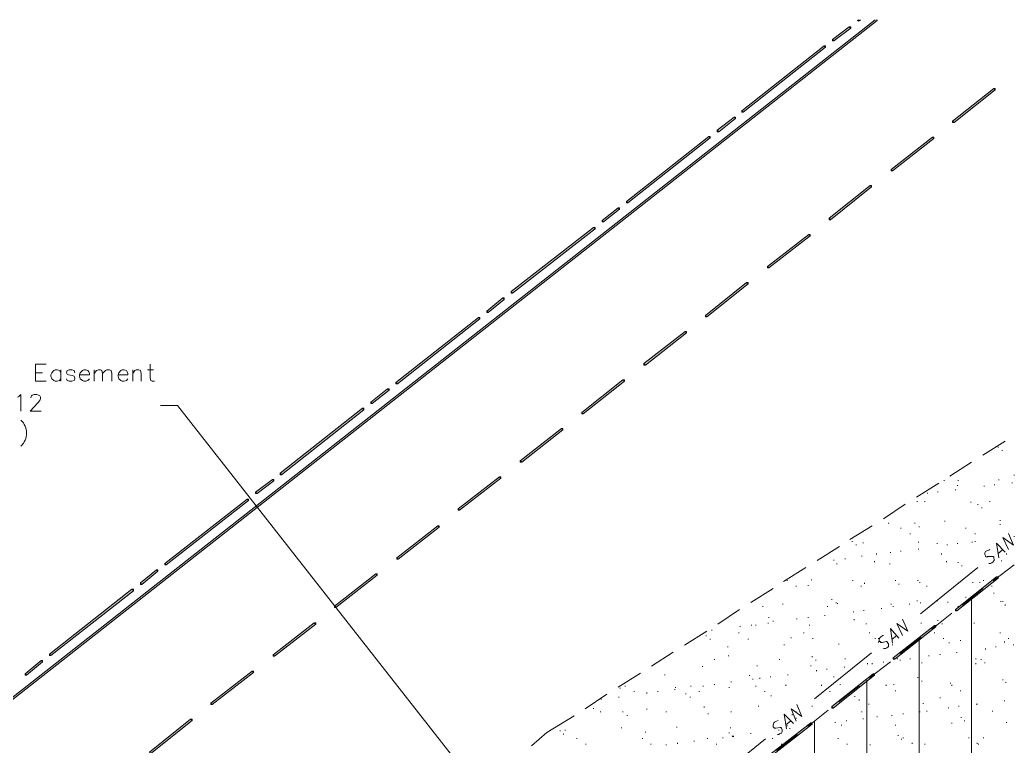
# Model space of a CAD drawing. Header units: inches. Extents: x 10 to 486, y 7 to 426.
# Drawn here: x 211.4 to 306.3, y 356.8 to 426.2 of the extents above; entities that cross this region are included whole.
import ezdxf

# ---------------------------------------------------------------- set-up
doc = ezdxf.new("R2010")
doc.units = ezdxf.units.IN
doc.header["$LTSCALE"] = 3
doc.header["$MEASUREMENT"] = 0
doc.layers.add('PDF_Geometry', color=7, linetype='Continuous', true_color=0x999999)
doc.layers.add('PDF_Solid Fills', color=7, linetype='Continuous')

msp = doc.modelspace()

# ---------------------------------------------------------------- hatches: boundary and pattern name
at = {"layer": 'PDF_Solid Fills', "transparency": 33554559}
for points in [[(290.677, 425.417), (290.61, 425.483), (289.01, 424.283), (289.077, 424.217), (289.143, 424.15), (290.743, 425.35)], [(288.277, 423.617), (288.21, 423.683), (280.343, 417.483), (280.41, 417.417), (280.477, 417.35), (288.343, 423.55)], [(304.477, 419.55), (304.41, 419.617), (300.477, 416.483), (300.543, 416.417), (300.61, 416.35), (304.543, 419.483)], [(279.677, 416.817), (279.61, 416.883), (278.01, 415.617), (278.077, 415.55), (278.143, 415.483), (279.743, 416.75)], [(277.277, 414.95), (277.21, 415.017), (269.343, 408.817), (269.41, 408.75), (269.477, 408.683), (277.343, 414.883)], [(298.61, 414.883), (298.543, 414.95), (294.61, 411.883), (294.677, 411.817), (294.743, 411.75), (298.677, 414.817)], [(292.677, 410.283), (292.61, 410.35), (288.677, 407.217), (288.743, 407.15), (288.81, 407.083), (292.743, 410.217)], [(268.61, 408.15), (268.543, 408.217), (267.01, 407.017), (267.077, 406.95), (267.143, 406.883), (268.677, 408.083)], [(266.277, 406.283), (266.21, 406.35), (258.343, 400.217), (258.41, 400.15), (258.477, 400.083), (266.343, 406.217)], [(286.81, 405.617), (286.743, 405.683), (282.81, 402.617), (282.877, 402.55), (282.943, 402.483), (286.877, 405.55)], [(280.877, 401.017), (280.81, 401.083), (276.877, 397.95), (276.943, 397.883), (277.01, 397.817), (280.943, 400.95)], [(257.61, 399.55), (257.543, 399.617), (256.01, 398.35), (256.077, 398.283), (256.143, 398.217), (257.677, 399.483)], [(255.277, 397.683), (255.21, 397.75), (247.343, 391.55), (247.41, 391.483), (247.477, 391.417), (255.343, 397.617)], [(275.01, 396.35), (274.943, 396.417), (271.01, 393.35), (271.077, 393.283), (271.143, 393.217), (275.077, 396.283)], [(269.077, 391.75), (269.01, 391.817), (265.077, 388.683), (265.143, 388.617), (265.21, 388.55), (269.143, 391.683)], [(246.61, 390.883), (246.543, 390.95), (244.943, 389.683), (245.01, 389.617), (245.077, 389.55), (246.677, 390.817)], [(244.21, 389.017), (244.143, 389.083), (236.277, 382.883), (236.343, 382.817), (236.41, 382.75), (244.277, 388.95)], [(263.21, 387.083), (263.143, 387.15), (259.21, 384.083), (259.277, 384.017), (259.343, 383.95), (263.277, 387.017)], [(257.277, 382.483), (257.21, 382.55), (253.277, 379.483), (253.343, 379.417), (253.41, 379.35), (257.343, 382.417)], [(235.61, 382.217), (235.543, 382.283), (233.943, 381.083), (234.01, 381.017), (234.077, 380.95), (235.677, 382.15)], [(233.21, 380.35), (233.143, 380.417), (225.277, 374.283), (225.343, 374.217), (225.41, 374.15), (233.277, 380.283)], [(251.41, 377.817), (251.343, 377.883), (247.41, 374.817), (247.477, 374.75), (247.543, 374.683), (251.477, 377.75)], [(224.543, 373.617), (224.477, 373.683), (222.943, 372.417), (223.01, 372.35), (223.077, 372.283), (224.61, 373.55)], [(245.477, 373.217), (245.41, 373.283), (241.477, 370.217), (241.543, 370.15), (241.61, 370.083), (245.543, 373.15)], [(300.81, 369.817), (300.877, 369.75), (304.81, 372.883), (304.743, 372.95), (304.677, 373.017), (300.743, 369.883)], [(222.21, 371.75), (222.143, 371.817), (214.277, 365.617), (214.343, 365.55), (214.41, 365.483), (222.277, 371.683)], [(239.61, 368.55), (239.543, 368.617), (235.61, 365.55), (235.677, 365.483), (235.743, 365.417), (239.677, 368.483)], [(294.877, 365.217), (294.943, 365.15), (298.877, 368.217), (298.81, 368.283), (298.743, 368.35), (294.81, 365.283)], [(213.61, 364.883), (213.543, 364.95), (213.477, 365.017), (211.943, 363.75), (212.01, 363.683), (212.077, 363.617)], [(233.677, 363.95), (233.61, 364.017), (229.677, 360.95), (229.743, 360.883), (229.81, 360.817), (233.743, 363.883)], [(289.01, 360.55), (289.077, 360.483), (293.01, 363.617), (292.943, 363.683), (292.877, 363.75), (288.943, 360.617)], [(227.81, 359.35), (227.743, 359.417), (223.81, 356.283), (223.877, 356.217), (223.943, 356.15), (227.877, 359.283)], [(283.077, 355.95), (283.143, 355.883), (287.077, 358.95), (287.01, 359.017), (286.943, 359.083), (283.01, 356.017)]]:
    msp.add_hatch(color=256, dxfattribs=at).paths.add_polyline_path(points)

# ---------------------------------------------------------------- linework, layer by layer
at = {"layer": 'PDF_Geometry', "lineweight": 5}
for points in [[(293.077, 426.15), (116.943, 287.883), (117.01, 287.817), (117.077, 287.75), (293.277, 426.083), (293.21, 426.15)], [(293.277, 426.15), (293.277, 426.083)]]:
    msp.add_lwpolyline(points, dxfattribs=at)
at = {"layer": 'PDF_Geometry', "color": 7, "lineweight": 5}
for points in [[(291.477, 426.017), (291.41, 426.083), (291.477, 426.15), (291.477, 426.017), (291.61, 426.083)], [(291.677, 426.15), (291.61, 426.083), (291.61, 426.15)], [(290.61, 425.483), (290.743, 425.483), (290.743, 425.35)], [(289.143, 424.15), (289.01, 424.15), (289.01, 424.283)], [(288.21, 423.683), (288.343, 423.683), (288.343, 423.55)], [(304.41, 419.617), (304.543, 419.617), (304.543, 419.483)], [(279.61, 416.883), (279.743, 416.883), (279.743, 416.75)], [(280.477, 417.35), (280.343, 417.35), (280.343, 417.483)], [(300.61, 416.35), (300.477, 416.35), (300.477, 416.483)], [(277.21, 415.017), (277.343, 415.017), (277.343, 414.883)], [(278.143, 415.483), (278.01, 415.483), (278.01, 415.617)], [(298.543, 414.95), (298.677, 414.95), (298.677, 414.817)], [(294.743, 411.75), (294.61, 411.75), (294.61, 411.883)], [(292.61, 410.35), (292.743, 410.35), (292.743, 410.217)], [(268.543, 408.217), (268.677, 408.217), (268.677, 408.083)], [(269.477, 408.683), (269.343, 408.683), (269.343, 408.817)], [(288.81, 407.083), (288.677, 407.083), (288.677, 407.217)], [(266.21, 406.35), (266.343, 406.35), (266.343, 406.217)], [(267.143, 406.883), (267.01, 406.883), (267.01, 407.017)], [(286.743, 405.683), (286.877, 405.683), (286.877, 405.55)], [(282.943, 402.483), (282.81, 402.483), (282.81, 402.617)], [(280.81, 401.083), (280.943, 401.083), (280.943, 400.95)], [(257.543, 399.617), (257.677, 399.617), (257.677, 399.483)], [(258.477, 400.083), (258.343, 400.083), (258.343, 400.217)], [(255.21, 397.75), (255.343, 397.75), (255.343, 397.617)], [(256.143, 398.217), (256.01, 398.217), (256.01, 398.35)], [(277.01, 397.817), (276.877, 397.817), (276.877, 397.95)], [(274.943, 396.417), (275.077, 396.417), (275.077, 396.283)], [(271.143, 393.217), (271.01, 393.217), (271.01, 393.35)], [(247.477, 391.417), (247.343, 391.417), (247.343, 391.55)], [(269.01, 391.817), (269.143, 391.817), (269.143, 391.683)], [(246.543, 390.95), (246.677, 390.95), (246.677, 390.817)], [(245.077, 389.55), (244.943, 389.55), (244.943, 389.683)], [(244.143, 389.083), (244.277, 389.083), (244.277, 388.95)], [(265.21, 388.55), (265.077, 388.55), (265.077, 388.683)], [(263.143, 387.15), (263.277, 387.15), (263.277, 387.017)], [(259.343, 383.95), (259.21, 383.95), (259.21, 384.083)], [(236.41, 382.75), (236.277, 382.75), (236.277, 382.883)], [(257.21, 382.55), (257.343, 382.55), (257.343, 382.417)], [(235.543, 382.283), (235.677, 382.283), (235.677, 382.15)], [(234.077, 380.95), (233.943, 380.95), (233.943, 381.083)], [(233.143, 380.417), (233.277, 380.417), (233.277, 380.283)], [(253.41, 379.35), (253.277, 379.35), (253.277, 379.483)], [(251.343, 377.883), (251.477, 377.883), (251.477, 377.75)], [(225.41, 374.15), (225.277, 374.15), (225.277, 374.283)], [(247.543, 374.683), (247.41, 374.683), (247.41, 374.817)], [(224.477, 373.683), (224.61, 373.683), (224.61, 373.55)], [(245.41, 373.283), (245.543, 373.283), (245.543, 373.15)], [(304.677, 373.017), (304.81, 373.017), (304.81, 372.883)], [(223.077, 372.283), (222.943, 372.283), (222.943, 372.417)], [(222.143, 371.817), (222.277, 371.817), (222.277, 371.683)], [(241.61, 370.083), (241.477, 370.083), (241.477, 370.217)], [(300.877, 369.75), (300.743, 369.75), (300.743, 369.883)], [(239.543, 368.617), (239.677, 368.617), (239.677, 368.483)], [(298.743, 368.35), (298.877, 368.35), (298.877, 368.217)], [(214.41, 365.483), (214.277, 365.483), (214.277, 365.617)], [(235.743, 365.417), (235.61, 365.417), (235.61, 365.55)], [(213.477, 365.017), (213.61, 365.017), (213.61, 364.883)], [(294.943, 365.15), (294.81, 365.15), (294.81, 365.283)], [(212.077, 363.617), (211.943, 363.617), (211.943, 363.75)], [(233.61, 364.017), (233.743, 364.017), (233.743, 363.883)], [(292.877, 363.75), (293.01, 363.75), (293.01, 363.617)], [(229.81, 360.817), (229.677, 360.817), (229.677, 360.95)], [(289.077, 360.483), (288.943, 360.483), (288.943, 360.617)], [(227.743, 359.417), (227.877, 359.417), (227.877, 359.283)], [(286.943, 359.083), (287.077, 359.083), (287.077, 358.95)]]:
    msp.add_lwpolyline(points, dxfattribs=at)
for points in [[(290.677, 425.417), (290.61, 425.483), (289.01, 424.283), (289.077, 424.217), (289.143, 424.15), (290.743, 425.35)], [(288.277, 423.617), (288.21, 423.683), (280.343, 417.483), (280.41, 417.417), (280.477, 417.35), (288.343, 423.55)], [(304.477, 419.55), (304.41, 419.617), (300.477, 416.483), (300.543, 416.417), (300.61, 416.35), (304.543, 419.483)], [(279.677, 416.817), (279.61, 416.883), (278.01, 415.617), (278.077, 415.55), (278.143, 415.483), (279.743, 416.75)], [(277.277, 414.95), (277.21, 415.017), (269.343, 408.817), (269.41, 408.75), (269.477, 408.683), (277.343, 414.883)], [(298.61, 414.883), (298.543, 414.95), (294.61, 411.883), (294.677, 411.817), (294.743, 411.75), (298.677, 414.817)], [(292.677, 410.283), (292.61, 410.35), (288.677, 407.217), (288.743, 407.15), (288.81, 407.083), (292.743, 410.217)], [(268.61, 408.15), (268.543, 408.217), (267.01, 407.017), (267.077, 406.95), (267.143, 406.883), (268.677, 408.083)], [(266.277, 406.283), (266.21, 406.35), (258.343, 400.217), (258.41, 400.15), (258.477, 400.083), (266.343, 406.217)], [(286.81, 405.617), (286.743, 405.683), (282.81, 402.617), (282.877, 402.55), (282.943, 402.483), (286.877, 405.55)], [(280.877, 401.017), (280.81, 401.083), (276.877, 397.95), (276.943, 397.883), (277.01, 397.817), (280.943, 400.95)], [(257.61, 399.55), (257.543, 399.617), (256.01, 398.35), (256.077, 398.283), (256.143, 398.217), (257.677, 399.483)], [(255.277, 397.683), (255.21, 397.75), (247.343, 391.55), (247.41, 391.483), (247.477, 391.417), (255.343, 397.617)], [(275.01, 396.35), (274.943, 396.417), (271.01, 393.35), (271.077, 393.283), (271.143, 393.217), (275.077, 396.283)], [(269.077, 391.75), (269.01, 391.817), (265.077, 388.683), (265.143, 388.617), (265.21, 388.55), (269.143, 391.683)], [(246.61, 390.883), (246.543, 390.95), (244.943, 389.683), (245.01, 389.617), (245.077, 389.55), (246.677, 390.817)], [(244.21, 389.017), (244.143, 389.083), (236.277, 382.883), (236.343, 382.817), (236.41, 382.75), (244.277, 388.95)], [(263.21, 387.083), (263.143, 387.15), (259.21, 384.083), (259.277, 384.017), (259.343, 383.95), (263.277, 387.017)], [(257.277, 382.483), (257.21, 382.55), (253.277, 379.483), (253.343, 379.417), (253.41, 379.35), (257.343, 382.417)], [(235.61, 382.217), (235.543, 382.283), (233.943, 381.083), (234.01, 381.017), (234.077, 380.95), (235.677, 382.15)], [(233.21, 380.35), (233.143, 380.417), (225.277, 374.283), (225.343, 374.217), (225.41, 374.15), (233.277, 380.283)], [(251.41, 377.817), (251.343, 377.883), (247.41, 374.817), (247.477, 374.75), (247.543, 374.683), (251.477, 377.75)], [(224.543, 373.617), (224.477, 373.683), (222.943, 372.417), (223.01, 372.35), (223.077, 372.283), (224.61, 373.55)], [(245.477, 373.217), (245.41, 373.283), (241.477, 370.217), (241.543, 370.15), (241.61, 370.083), (245.543, 373.15)], [(300.81, 369.817), (300.877, 369.75), (304.81, 372.883), (304.743, 372.95), (304.677, 373.017), (300.743, 369.883)], [(222.21, 371.75), (222.143, 371.817), (214.277, 365.617), (214.343, 365.55), (214.41, 365.483), (222.277, 371.683)], [(239.61, 368.55), (239.543, 368.617), (235.61, 365.55), (235.677, 365.483), (235.743, 365.417), (239.677, 368.483)], [(294.877, 365.217), (294.943, 365.15), (298.877, 368.217), (298.81, 368.283), (298.743, 368.35), (294.81, 365.283)], [(213.543, 364.95), (213.477, 365.017), (211.943, 363.75), (212.01, 363.683), (212.077, 363.617), (213.61, 364.883)], [(233.677, 363.95), (233.61, 364.017), (229.677, 360.95), (229.743, 360.883), (229.81, 360.817), (233.743, 363.883)], [(289.01, 360.55), (289.077, 360.483), (293.01, 363.617), (292.943, 363.683), (292.877, 363.75), (288.943, 360.617)], [(227.81, 359.35), (227.743, 359.417), (223.81, 356.283), (223.877, 356.217), (223.943, 356.15), (227.877, 359.283)], [(283.077, 355.95), (283.143, 355.883), (287.077, 358.95), (287.01, 359.017), (286.943, 359.083), (283.01, 356.017)]]:
    msp.add_lwpolyline(points, close=True, dxfattribs=at)
at = {"layer": 'PDF_Geometry', "color": 7, "lineweight": 13}
for points in [[(213.943, 391.683), (212.943, 391.683), (212.943, 393.283), (213.943, 393.283)], [(223.877, 393.283), (223.877, 391.95), (223.943, 391.75), (224.077, 391.683), (224.277, 391.683)], [(212.943, 392.483), (213.61, 392.483)], [(215.343, 392.483), (215.21, 392.683), (215.01, 392.75), (214.81, 392.75), (214.677, 392.683), (214.477, 392.483), (214.41, 392.283), (214.41, 392.15), (214.477, 391.883), (214.677, 391.75), (214.81, 391.683), (215.01, 391.683), (215.21, 391.75), (215.343, 391.883)], [(215.343, 392.75), (215.343, 391.683)], [(216.677, 392.483), (216.61, 392.683), (216.41, 392.75), (216.143, 392.75), (215.943, 392.683), (215.877, 392.483), (215.943, 392.35), (216.077, 392.283), (216.477, 392.217), (216.61, 392.15), (216.677, 391.95), (216.677, 391.883), (216.61, 391.75), (216.41, 391.683), (216.143, 391.683), (215.943, 391.75), (215.877, 391.883)], [(217.143, 392.283), (218.077, 392.283), (218.077, 392.417), (218.01, 392.55), (217.943, 392.683), (217.743, 392.75), (217.543, 392.75), (217.41, 392.683), (217.21, 392.483), (217.143, 392.283), (217.143, 392.15), (217.21, 391.883), (217.41, 391.75), (217.543, 391.683), (217.743, 391.683), (217.943, 391.75), (218.077, 391.883)], [(218.543, 391.683), (218.543, 392.75)], [(218.543, 392.417), (218.743, 392.683), (218.943, 392.75), (219.143, 392.75), (219.277, 392.683), (219.343, 392.417), (219.343, 391.683)], [(219.343, 392.417), (219.61, 392.683), (219.743, 392.75), (220.01, 392.75), (220.143, 392.683), (220.21, 392.417), (220.21, 391.683)], [(220.81, 392.283), (221.743, 392.283), (221.743, 392.417), (221.677, 392.55), (221.61, 392.683), (221.41, 392.75), (221.21, 392.75), (221.077, 392.683), (220.877, 392.483), (220.81, 392.283), (220.81, 392.15), (220.877, 391.883), (221.077, 391.75), (221.21, 391.683), (221.41, 391.683), (221.61, 391.75), (221.743, 391.883)], [(222.21, 391.683), (222.21, 392.75)], [(222.21, 392.417), (222.41, 392.683), (222.543, 392.75), (222.81, 392.75), (222.943, 392.683), (223.01, 392.417), (223.01, 391.683)], [(223.61, 392.75), (224.21, 392.75)], [(211.21, 390.15), (211.343, 390.217), (211.543, 390.417), (211.543, 388.817)], [(212.477, 390.083), (212.477, 390.15), (212.543, 390.283), (212.61, 390.35), (212.81, 390.417), (213.077, 390.417), (213.21, 390.35), (213.343, 390.283), (213.41, 390.15), (213.41, 390.017), (213.343, 389.817), (213.143, 389.617), (212.41, 388.817), (213.477, 388.817)], [(264.277, 341.15), (226.477, 389.35), (224.877, 389.35)], [(306.343, 374.15), (304.343, 372.617)], [(303.343, 371.883), (301.41, 370.283)], [(300.41, 369.55), (298.477, 368.017)], [(297.477, 367.217), (295.477, 365.683)], [(294.543, 364.883), (292.543, 363.35)], [(291.543, 362.617), (289.61, 361.083)], [(288.61, 360.283), (286.677, 358.75)], [(285.677, 357.95), (283.677, 356.417)]]:
    msp.add_lwpolyline(points, dxfattribs=at)
at = {"layer": 'PDF_Geometry', "lineweight": 13}
for points in [[(305.477, 385.95), (303.343, 384.617)], [(304.81, 385.417), (304.81, 385.35)], [(305.21, 385.083), (305.21, 385.017)], [(302.277, 383.95), (300.21, 382.617)], [(306.343, 382.75), (306.343, 382.683)], [(299.143, 381.95), (297.01, 380.617)], [(299.677, 382.217), (299.677, 382.15)], [(300.943, 381.75), (300.943, 381.683)], [(301.01, 382.217), (301.01, 382.15)], [(303.477, 381.683), (303.477, 381.617)], [(304.477, 381.817), (304.477, 381.75)], [(304.877, 382.283), (304.877, 382.217)], [(306.143, 382.017), (306.143, 381.95)], [(298.077, 381.017), (298.077, 380.95)], [(299.077, 381.15), (299.077, 381.083)], [(300.743, 381.35), (300.743, 381.283)], [(295.943, 379.95), (293.877, 378.55)], [(297.077, 380.217), (297.077, 380.15)], [(297.81, 380.217), (297.81, 380.15)], [(302.21, 380.15), (302.21, 380.083)], [(302.877, 379.95), (302.877, 379.883)], [(303.277, 379.617), (303.277, 379.55)], [(304.01, 380.217), (304.01, 380.15)], [(292.81, 377.883), (290.677, 376.55)], [(294.343, 378.15), (294.343, 378.083)], [(296.877, 378.15), (296.877, 378.083)], [(297.277, 377.817), (297.277, 377.75)], [(299.743, 378.35), (299.743, 378.283)], [(305.01, 378.417), (305.01, 378.35)], [(305.01, 378.017), (305.01, 377.95)], [(295.543, 377.683), (295.543, 377.617)], [(296.41, 377.15), (296.41, 377.083)], [(301.743, 377.683), (301.743, 377.617)], [(302.61, 377.15), (302.61, 377.083)], [(305.81, 375.617), (305.277, 376.75), (306.277, 376.017), (305.81, 377.15)], [(306.343, 376.883), (306.343, 376.817)], [(289.677, 375.883), (287.543, 374.55)], [(290.877, 376.417), (290.877, 376.35)], [(291.277, 376.083), (291.277, 376.017)], [(291.943, 376.283), (291.943, 376.217)], [(297.21, 376.35), (297.21, 376.283)], [(299.01, 376.217), (299.01, 376.15)], [(299.943, 376.083), (299.943, 376.017)], [(300.943, 376.217), (300.943, 376.15)], [(302.343, 376.35), (302.343, 376.283)], [(302.61, 376.417), (302.61, 376.35)], [(304.877, 374.817), (304.677, 376.217), (305.477, 375.35)], [(305.277, 376.75), (305.277, 376.683)], [(291.81, 375.017), (291.81, 374.95)], [(293.21, 375.217), (293.21, 375.15)], [(294.543, 375.35), (294.543, 375.283)], [(295.543, 375.483), (295.543, 375.417)], [(297.21, 375.683), (297.21, 375.617)], [(299.41, 375.217), (299.41, 375.15)], [(303.943, 374.283), (304.077, 374.283), (304.21, 374.35), (304.277, 374.417), (304.343, 374.417), (304.41, 374.55), (304.477, 374.617), (304.41, 374.75), (304.41, 374.883), (304.343, 374.95), (303.81, 374.95), (303.743, 374.883), (303.61, 374.95), (303.61, 375.017), (303.543, 375.15), (303.543, 375.283), (303.61, 375.417), (303.743, 375.483), (303.943, 375.55), (304.01, 375.617)], [(305.21, 375.55), (304.81, 375.217)], [(305.61, 375.217), (305.61, 375.15)], [(289.143, 374.617), (289.143, 374.55)], [(289.41, 374.283), (289.41, 374.217)], [(290.21, 374.75), (290.21, 374.683)], [(293.01, 374.483), (293.01, 374.417)], [(294.477, 374.283), (294.477, 374.217)], [(299.877, 374.483), (299.877, 374.417)], [(301.01, 374.417), (301.01, 374.35)], [(301.343, 374.083), (301.343, 374.017)], [(305.143, 374.55), (305.143, 374.483)], [(286.477, 373.883), (284.343, 372.55)], [(297.41, 369.483), (302.877, 373.883)], [(284.677, 372.683), (284.677, 372.617)], [(285.543, 372.15), (285.543, 372.083)], [(286.677, 372.217), (286.677, 372.15)], [(287.01, 372.75), (287.01, 372.683)], [(290.943, 372.683), (290.943, 372.617)], [(291.743, 372.15), (291.743, 372.083)], [(292.077, 372.417), (292.077, 372.35)], [(295.01, 372.683), (295.01, 372.617)], [(295.343, 372.35), (295.343, 372.283)], [(297.143, 372.683), (297.143, 372.617)], [(297.343, 372.483), (297.343, 372.417)], [(298.01, 372.15), (298.01, 372.083)], [(302.41, 372.483), (302.41, 372.417)], [(303.077, 372.483), (303.077, 372.417)], [(303.41, 372.683), (303.41, 372.617)], [(304.21, 372.15), (304.21, 372.083)], [(283.343, 371.883), (281.21, 370.55)], [(301.743, 371.083), (301.743, 371.017)], [(302.81, 371.283), (302.81, 371.217)], [(304.41, 371.483), (304.41, 371.417)], [(282.343, 370.217), (282.343, 370.15)], [(284.277, 370.417), (284.277, 370.35)], [(288.543, 370.217), (288.543, 370.15)], [(288.943, 370.883), (288.943, 370.817)], [(289.343, 370.55), (289.343, 370.483)], [(289.477, 370.483), (289.477, 370.417)], [(294.61, 370.417), (294.61, 370.35)], [(294.81, 370.217), (294.81, 370.15)], [(296.343, 370.417), (296.343, 370.35)], [(297.077, 370.75), (297.077, 370.683)], [(297.41, 370.55), (297.41, 370.483)], [(299.01, 370.75), (299.01, 370.683)], [(300.01, 370.617), (300.01, 370.55)], [(301.01, 370.217), (301.01, 370.15)], [(305.077, 370.683), (305.077, 370.617)], [(305.277, 370.683), (305.277, 370.617)], [(305.477, 370.35), (305.477, 370.283)], [(280.143, 369.883), (278.077, 368.483)], [(288.277, 369.35), (288.277, 369.283)], [(291.01, 369.683), (291.01, 369.617)], [(292.01, 369.817), (292.01, 369.75)], [(293.677, 370.017), (293.677, 369.95)], [(280.21, 368.283), (280.21, 368.217)], [(281.277, 368.417), (281.277, 368.35)], [(281.677, 368.417), (281.677, 368.35)], [(282.877, 368.617), (282.877, 368.55)], [(282.943, 369.15), (282.943, 369.083)], [(283.343, 368.817), (283.343, 368.75)], [(285.61, 369.017), (285.61, 368.95)], [(286.677, 369.15), (286.677, 369.083)], [(286.81, 368.417), (286.81, 368.35)], [(291.077, 368.95), (291.077, 368.883)], [(292.21, 368.55), (292.21, 368.483)], [(295.677, 367.417), (295.143, 368.55), (296.21, 367.817), (295.677, 368.95)], [(297.477, 368.617), (297.477, 368.55)], [(299.077, 368.883), (299.077, 368.817)], [(299.477, 368.55), (299.477, 368.483)], [(302.543, 368.617), (302.543, 368.55)], [(277.01, 367.817), (274.877, 366.483)], [(276.943, 367.417), (276.943, 367.35)], [(277.477, 367.95), (277.477, 367.883)], [(280.077, 367.683), (280.077, 367.617)], [(286.277, 367.683), (286.277, 367.617)], [(292.543, 367.683), (292.543, 367.617)], [(293.877, 366.15), (294.077, 366.15), (294.21, 366.217), (294.277, 366.283), (294.343, 366.35), (294.343, 366.617), (294.277, 366.683), (294.21, 366.817), (294.143, 366.817), (293.743, 366.75), (293.61, 366.75), (293.543, 366.817), (293.477, 366.817), (293.477, 367.083), (293.543, 367.217), (293.61, 367.283), (293.81, 367.417), (293.877, 367.417)], [(294.743, 366.683), (294.543, 368.083), (295.343, 367.15)], [(295.143, 367.417), (294.677, 367.017)], [(298.743, 367.683), (298.743, 367.617)], [(305.01, 367.683), (305.01, 367.617)], [(277.343, 367.083), (277.343, 367.017)], [(279.01, 366.35), (279.01, 366.283)], [(280.943, 367.083), (280.943, 367.017)], [(284.41, 366.55), (284.41, 366.483)], [(285.077, 367.217), (285.077, 367.15)], [(287.143, 367.15), (287.143, 367.083)], [(289.61, 366.617), (289.61, 366.55)], [(293.077, 367.15), (293.077, 367.083)], [(293.41, 367.15), (293.41, 367.083)], [(293.41, 366.817), (293.41, 366.75)], [(294.743, 366.55), (294.743, 366.483)], [(299.61, 367.15), (299.61, 367.083)], [(300.143, 366.75), (300.143, 366.683)], [(301.21, 366.95), (301.21, 366.883)], [(304.61, 366.35), (304.61, 366.283)], [(305.41, 366.817), (305.41, 366.75)], [(305.81, 367.15), (305.81, 367.083)], [(306.277, 366.55), (306.277, 366.483)], [(273.81, 365.817), (271.743, 364.483)], [(279.077, 365.483), (279.077, 365.417)], [(287.077, 365.417), (287.077, 365.35)], [(287.277, 361.35), (292.743, 365.75)], [(298.21, 365.483), (298.21, 365.417)], [(299.277, 365.617), (299.277, 365.55)], [(300.877, 365.817), (300.877, 365.75)], [(303.61, 366.15), (303.61, 366.083)], [(276.61, 364.483), (276.61, 364.417)], [(277.743, 365.15), (277.743, 365.083)], [(281.81, 364.55), (281.81, 364.483)], [(283.943, 365.15), (283.943, 365.083)], [(286.943, 364.55), (286.943, 364.483)], [(287.41, 365.083), (287.41, 365.017)], [(290.143, 364.417), (290.143, 364.35)], [(290.21, 365.217), (290.21, 365.15)], [(292.343, 364.75), (292.343, 364.683)], [(292.81, 364.75), (292.81, 364.683)], [(293.877, 364.883), (293.877, 364.817)], [(295.21, 365.217), (295.21, 365.15)], [(295.477, 365.083), (295.477, 365.017)], [(296.41, 365.217), (296.41, 365.15)], [(297.543, 364.817), (297.543, 364.75)], [(302.677, 365.217), (302.677, 365.15)], [(302.677, 364.75), (302.677, 364.683)], [(303.21, 365.15), (303.21, 365.083)], [(303.543, 364.817), (303.543, 364.75)], [(270.677, 363.817), (268.543, 362.483)], [(273.01, 363.683), (273.01, 363.617)], [(281.077, 363.617), (281.077, 363.55)], [(283.077, 363.483), (283.077, 363.417)], [(284.743, 363.683), (284.743, 363.617)], [(287.477, 364.083), (287.477, 364.017)], [(288.477, 364.217), (288.477, 364.15)], [(289.143, 363.483), (289.143, 363.417)], [(269.21, 362.617), (269.21, 362.55)], [(275.477, 362.617), (275.477, 362.55)], [(276.677, 362.617), (276.677, 362.55)], [(277.743, 362.75), (277.743, 362.683)], [(279.343, 363.017), (279.343, 362.95)], [(281.41, 363.283), (281.41, 363.217)], [(281.677, 362.617), (281.677, 362.55)], [(282.077, 363.35), (282.077, 363.283)], [(284.543, 362.683), (284.543, 362.617)], [(287.943, 362.683), (287.943, 362.617)], [(289.743, 362.75), (289.743, 362.683)], [(294.143, 362.683), (294.143, 362.617)], [(294.877, 362.75), (294.877, 362.683)], [(297.143, 363.417), (297.143, 363.35)], [(297.543, 363.083), (297.543, 363.017)], [(300.277, 362.883), (300.277, 362.817)], [(300.41, 362.683), (300.41, 362.617)], [(305.277, 363.217), (305.277, 363.15)], [(305.543, 362.95), (305.543, 362.883)], [(267.477, 361.817), (265.41, 360.417)], [(268.743, 362.417), (268.743, 362.35)], [(270.077, 362.083), (270.077, 362.017)], [(271.277, 361.95), (271.277, 361.883)], [(272.343, 362.083), (272.343, 362.017)], [(273.943, 362.283), (273.943, 362.217)], [(274.01, 362.483), (274.01, 362.417)], [(275.01, 361.883), (275.01, 361.817)], [(276.277, 362.083), (276.277, 362.017)], [(279.143, 362.483), (279.143, 362.417)], [(282.543, 362.083), (282.543, 362.017)], [(283.143, 361.683), (283.143, 361.617)], [(288.743, 362.083), (288.743, 362.017)], [(291.143, 361.617), (291.143, 361.55)], [(295.01, 362.15), (295.01, 362.083)], [(301.21, 362.15), (301.21, 362.083)], [(266.943, 361.35), (266.943, 361.283)], [(268.61, 361.55), (268.61, 361.483)], [(275.41, 361.55), (275.41, 361.483)], [(281.943, 360.683), (281.943, 360.617)], [(285.543, 359.217), (285.077, 360.417), (286.077, 359.683), (285.61, 360.817)], [(287.077, 360.683), (287.077, 360.617)], [(291.543, 361.283), (291.543, 361.217)], [(292.477, 360.883), (292.477, 360.817)], [(297.677, 360.95), (297.677, 360.883)], [(299.277, 361.483), (299.277, 361.417)], [(301.077, 360.683), (301.077, 360.617)], [(302.743, 360.883), (302.743, 360.817)], [(302.81, 360.883), (302.81, 360.817)], [(305.41, 361.217), (305.41, 361.15)], [(264.343, 359.75), (261.743, 358.15), (260.277, 356.883)], [(266.21, 360.483), (266.21, 360.417)], [(266.877, 360.15), (266.877, 360.083)], [(269.01, 360.15), (269.01, 360.083)], [(269.41, 359.817), (269.41, 359.75)], [(271.277, 360.417), (271.277, 360.35)], [(273.143, 360.15), (273.143, 360.083)], [(276.743, 360.617), (276.743, 360.55)], [(277.143, 359.95), (277.143, 359.883)], [(279.343, 360.15), (279.343, 360.083)], [(284.61, 358.483), (284.41, 359.883), (285.277, 359.017)], [(285.143, 359.883), (285.143, 359.817)], [(285.543, 360.15), (285.543, 360.083)], [(291.81, 360.15), (291.81, 360.083)], [(293.277, 359.683), (293.277, 359.617)], [(294.677, 359.817), (294.677, 359.75)], [(295.743, 359.95), (295.743, 359.883)], [(297.343, 360.15), (297.343, 360.083)], [(298.01, 360.217), (298.01, 360.15)], [(300.077, 360.55), (300.077, 360.483)], [(304.277, 360.217), (304.277, 360.15)], [(283.743, 357.95), (283.877, 357.95), (283.943, 358.017), (284.077, 358.083), (284.143, 358.083), (284.21, 358.217), (284.21, 358.417), (284.143, 358.55), (284.077, 358.617), (284.01, 358.617), (283.61, 358.55), (283.477, 358.55), (283.41, 358.617), (283.343, 358.683), (283.343, 358.883), (283.41, 359.083), (283.477, 359.15), (283.677, 359.217), (283.81, 359.283)], [(285.01, 359.217), (284.543, 358.883)], [(284.677, 358.817), (284.677, 358.75)], [(285.543, 359.55), (285.543, 359.483)], [(286.543, 358.75), (286.543, 358.683)], [(289.277, 359.15), (289.277, 359.083)], [(289.877, 358.883), (289.877, 358.817)], [(290.343, 359.283), (290.343, 359.217)], [(291.943, 359.483), (291.943, 359.417)], [(295.01, 358.883), (295.01, 358.817)], [(300.41, 359.083), (300.41, 359.017)], [(301.277, 359.617), (301.277, 359.55)], [(301.61, 359.283), (301.61, 359.217)], [(305.61, 359.15), (305.61, 359.083)], [(263.01, 358.35), (263.01, 358.283)], [(263.343, 358.017), (263.343, 357.95)], [(263.477, 358.417), (263.477, 358.35)], [(268.877, 358.617), (268.877, 358.55)], [(271.143, 358.217), (271.143, 358.15)], [(274.143, 358.683), (274.143, 358.617)], [(279.143, 358.15), (279.143, 358.083)], [(279.277, 358.617), (279.277, 358.55)], [(279.477, 357.817), (279.477, 357.75)], [(279.543, 357.817), (279.543, 357.75)], [(281.21, 358.083), (281.21, 358.017)], [(283.877, 358.417), (283.877, 358.35)], [(284.943, 358.55), (284.943, 358.483)], [(287.277, 357.95), (287.277, 357.883)], [(295.277, 357.883), (295.277, 357.817)], [(264.61, 357.617), (264.61, 357.55)], [(265.477, 357.083), (265.477, 357.017)], [(270.877, 357.617), (270.877, 357.55)], [(271.677, 357.083), (271.677, 357.017)], [(273.143, 357.017), (273.143, 356.95)], [(274.21, 357.15), (274.21, 357.083)], [(275.81, 357.35), (275.81, 357.283)], [(277.077, 357.617), (277.077, 357.55)], [(277.21, 353.15), (282.61, 357.55)], [(277.943, 357.083), (277.943, 357.017)], [(278.543, 357.683), (278.543, 357.617)], [(283.277, 357.617), (283.277, 357.55)], [(284.143, 357.083), (284.143, 357.017)], [(289.543, 357.617), (289.543, 357.55)], [(290.41, 357.083), (290.41, 357.017)], [(292.61, 357.017), (292.61, 356.95)], [(295.61, 357.55), (295.61, 357.483)], [(295.743, 357.683), (295.743, 357.617)], [(296.61, 357.15), (296.61, 357.083)], [(297.81, 357.083), (297.81, 357.017)], [(302.01, 357.683), (302.01, 357.617)], [(302.81, 357.15), (302.81, 357.083)], [(302.943, 357.083), (302.943, 357.017)], [(303.41, 357.683), (303.41, 357.617)]]:
    msp.add_lwpolyline(points, dxfattribs=at)
at = {"layer": 'PDF_Geometry', "color": 9, "lineweight": 13, "true_color": 0xbbbbbb}
for points in [[(302.277, 345.55), (302.277, 371.017)], [(297.277, 341.683), (297.277, 367.083)], [(292.277, 337.75), (292.277, 363.15)], [(287.277, 333.817), (287.277, 359.217)]]:
    msp.add_lwpolyline(points, dxfattribs=at)
at = {"layer": 'PDF_Geometry', "color": 7, "lineweight": 13}
msp.add_arc((210.41, 386.717), 1.675, 312.58049, 47.41951, dxfattribs=at)
at = {"layer": 'PDF_Solid Fills', "color": 253, "lineweight": 5, "true_color": 0x999999, "transparency": 33554559}
for points in [[(293.077, 426.15), (116.943, 287.883), (117.01, 287.817)], [(293.077, 426.15), (117.01, 287.817), (117.077, 287.75)], [(117.077, 287.75), (293.21, 426.15), (293.077, 426.15)], [(293.277, 426.083), (293.21, 426.15), (117.077, 287.75)], [(293.277, 426.083), (293.21, 426.15), (293.277, 426.15)]]:
    msp.add_solid(points, dxfattribs=at)
at = {"layer": 'PDF_Solid Fills', "lineweight": 5, "transparency": 33554559}
for points in [[(291.477, 426.017), (291.41, 426.083), (291.477, 426.083), (291.477, 426.15)], [(291.61, 426.15), (291.477, 426.017), (291.61, 426.083)], [(291.61, 426.15), (291.477, 426.017), (291.543, 426.15)], [(291.477, 426.017), (291.477, 426.083), (291.543, 426.15)], [(291.543, 426.15), (291.477, 426.083), (291.477, 426.15)], [(290.61, 425.483), (290.743, 425.483), (290.677, 425.417), (290.743, 425.35)], [(289.143, 424.15), (289.01, 424.15), (289.077, 424.217), (289.01, 424.283)], [(288.21, 423.683), (288.343, 423.683), (288.277, 423.617), (288.343, 423.55)], [(304.41, 419.617), (304.543, 419.617), (304.477, 419.55), (304.543, 419.483)], [(279.61, 416.883), (279.743, 416.883), (279.677, 416.817), (279.743, 416.75)], [(280.477, 417.35), (280.343, 417.35), (280.41, 417.417), (280.343, 417.483)], [(300.61, 416.35), (300.477, 416.35), (300.543, 416.417), (300.477, 416.483)], [(277.21, 415.017), (277.343, 415.017), (277.277, 414.95), (277.343, 414.883)], [(278.143, 415.483), (278.01, 415.483), (278.077, 415.55), (278.01, 415.617)], [(298.543, 414.95), (298.677, 414.95), (298.61, 414.883), (298.677, 414.817)], [(294.743, 411.75), (294.61, 411.75), (294.677, 411.817), (294.61, 411.883)], [(292.61, 410.35), (292.743, 410.35), (292.677, 410.283), (292.743, 410.217)], [(268.543, 408.217), (268.677, 408.217), (268.61, 408.15), (268.677, 408.083)], [(269.477, 408.683), (269.343, 408.683), (269.41, 408.75), (269.343, 408.817)], [(288.81, 407.083), (288.677, 407.083), (288.743, 407.15), (288.677, 407.217)], [(266.21, 406.35), (266.343, 406.35), (266.277, 406.283), (266.343, 406.217)], [(267.143, 406.883), (267.01, 406.883), (267.077, 406.95), (267.01, 407.017)], [(286.743, 405.683), (286.877, 405.683), (286.81, 405.617), (286.877, 405.55)], [(282.943, 402.483), (282.81, 402.483), (282.877, 402.55), (282.81, 402.617)], [(280.81, 401.083), (280.943, 401.083), (280.877, 401.017), (280.943, 400.95)], [(257.543, 399.617), (257.677, 399.617), (257.61, 399.55), (257.677, 399.483)], [(258.477, 400.083), (258.343, 400.083), (258.41, 400.15), (258.343, 400.217)], [(255.21, 397.75), (255.343, 397.75), (255.277, 397.683), (255.343, 397.617)], [(256.143, 398.217), (256.01, 398.217), (256.077, 398.283), (256.01, 398.35)], [(277.01, 397.817), (276.877, 397.817), (276.943, 397.883), (276.877, 397.95)], [(274.943, 396.417), (275.077, 396.417), (275.01, 396.35), (275.077, 396.283)], [(271.143, 393.217), (271.01, 393.217), (271.077, 393.283), (271.01, 393.35)], [(247.477, 391.417), (247.343, 391.417), (247.41, 391.483), (247.343, 391.55)], [(269.01, 391.817), (269.143, 391.817), (269.077, 391.75), (269.143, 391.683)], [(246.543, 390.95), (246.677, 390.95), (246.61, 390.883), (246.677, 390.817)], [(245.077, 389.55), (244.943, 389.55), (245.01, 389.617), (244.943, 389.683)], [(244.143, 389.083), (244.277, 389.083), (244.21, 389.017), (244.277, 388.95)], [(265.21, 388.55), (265.077, 388.55), (265.143, 388.617), (265.077, 388.683)], [(263.143, 387.15), (263.277, 387.15), (263.21, 387.083), (263.277, 387.017)], [(259.343, 383.95), (259.21, 383.95), (259.277, 384.017), (259.21, 384.083)], [(236.41, 382.75), (236.277, 382.75), (236.343, 382.817), (236.277, 382.883)], [(257.21, 382.55), (257.343, 382.55), (257.277, 382.483), (257.343, 382.417)], [(235.543, 382.283), (235.677, 382.283), (235.61, 382.217), (235.677, 382.15)], [(234.077, 380.95), (233.943, 380.95), (234.01, 381.017), (233.943, 381.083)], [(233.143, 380.417), (233.277, 380.417), (233.21, 380.35), (233.277, 380.283)], [(253.41, 379.35), (253.277, 379.35), (253.343, 379.417), (253.277, 379.483)], [(251.343, 377.883), (251.477, 377.883), (251.41, 377.817), (251.477, 377.75)], [(225.41, 374.15), (225.277, 374.15), (225.343, 374.217), (225.277, 374.283)], [(247.543, 374.683), (247.41, 374.683), (247.477, 374.75), (247.41, 374.817)], [(224.477, 373.683), (224.61, 373.683), (224.543, 373.617), (224.61, 373.55)], [(245.41, 373.283), (245.543, 373.283), (245.477, 373.217), (245.543, 373.15)], [(304.677, 373.017), (304.81, 373.017), (304.743, 372.95), (304.81, 372.883)], [(223.077, 372.283), (222.943, 372.283), (223.01, 372.35), (222.943, 372.417)], [(222.143, 371.817), (222.277, 371.817), (222.21, 371.75), (222.277, 371.683)], [(241.61, 370.083), (241.477, 370.083), (241.543, 370.15), (241.477, 370.217)], [(300.877, 369.75), (300.743, 369.75), (300.81, 369.817), (300.743, 369.883)], [(239.543, 368.617), (239.677, 368.617), (239.61, 368.55), (239.677, 368.483)], [(298.743, 368.35), (298.877, 368.35), (298.81, 368.283), (298.877, 368.217)], [(214.41, 365.483), (214.277, 365.483), (214.343, 365.55), (214.277, 365.617)], [(235.743, 365.417), (235.61, 365.417), (235.677, 365.483), (235.61, 365.55)], [(213.477, 365.017), (213.61, 365.017), (213.543, 364.95), (213.61, 364.883)], [(294.943, 365.15), (294.81, 365.15), (294.877, 365.217), (294.81, 365.283)], [(212.077, 363.617), (211.943, 363.617), (212.01, 363.683), (211.943, 363.75)], [(233.61, 364.017), (233.743, 364.017), (233.677, 363.95), (233.743, 363.883)], [(292.877, 363.75), (293.01, 363.75), (292.943, 363.683), (293.01, 363.617)], [(229.81, 360.817), (229.677, 360.817), (229.743, 360.883), (229.677, 360.95)], [(289.077, 360.483), (288.943, 360.483), (289.01, 360.55), (288.943, 360.617)], [(227.743, 359.417), (227.877, 359.417), (227.81, 359.35), (227.877, 359.283)], [(286.943, 359.083), (287.077, 359.083), (287.01, 359.017), (287.077, 358.95)]]:
    msp.add_solid(points, dxfattribs=at)
at = {"layer": 'PDF_Solid Fills', "lineweight": 35, "transparency": 33554559}
msp.add_solid([(291.61, 426.15), (291.61, 426.083), (291.677, 426.15)], dxfattribs=at)

doc.saveas('drawing.dxf')
